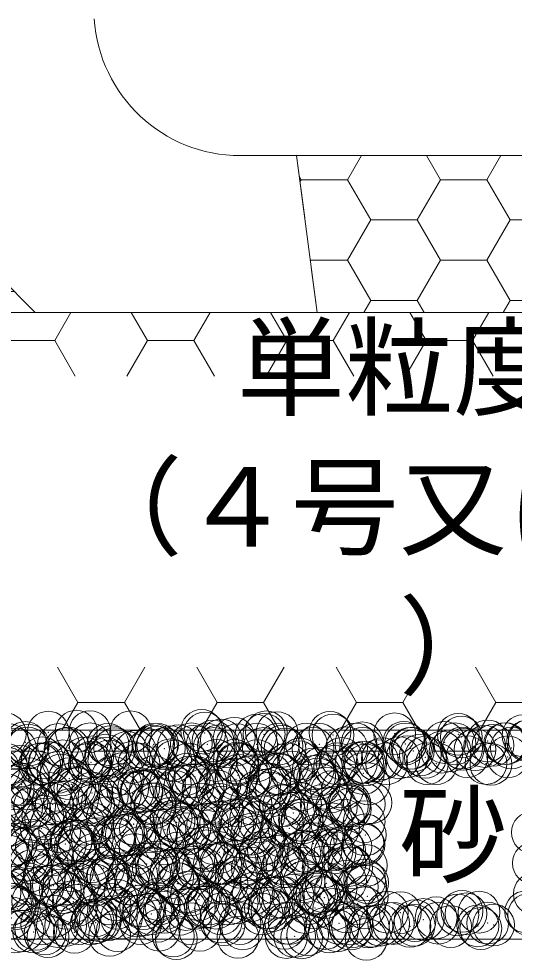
# Model space of a CAD drawing. Units: millimetres at full size; details may follow other scales. Extents: x 47228 to 87734, y -20408 to -2620.
# Drawn here: x 84158.5 to 84395.6, y -7745.2 to -7294.8 of the extents above; entities that cross this region are included whole.
import ezdxf
from ezdxf.enums import TextEntityAlignment as Align

# ---------------------------------------------------------------- set-up
doc = ezdxf.new("R2010")
doc.units = ezdxf.units.MM
doc.header["$LTSCALE"] = 40
doc.header["$PDMODE"] = 32
doc.header["$PDSIZE"] = 20
doc.linetypes.add('USER1', pattern=[1.35, 0.75, -0.6])
for name, color, linetype, lineweight in [('0_2', 7, 'Continuous', 5), ('本体', 2, 'Continuous', 13), ('補助線', 1, 'Continuous', 13), ('ﾊｯﾁﾝｸﾞ', 7, 'Continuous', 5)]:
    doc.layers.add(name, color=color, linetype=linetype, lineweight=lineweight)
doc.styles.add('ＭＳ ゴシック', font='')
doc.styles.get('ＭＳ ゴシック').set_extended_font_data('MS Gothic')

msp = doc.modelspace()

# ---------------------------------------------------------------- linework, layer by layer
at = {"layer": '0_2'}
for p, q in [((84175.65, -7448.75), (84183.45, -7435.24)), ((84220.1, -7448.75), (84212.3, -7435.24)), ((84242.32, -7448.75), (84250.12, -7435.24)), ((84286.77, -7448.75), (84278.98, -7435.24)), ((84309, -7448.75), (84316.8, -7435.24)), ((84353.45, -7448.75), (84345.65, -7435.24)), ((84375.67, -7448.75), (84383.47, -7435.24)), ((84153.42, -7448.75), (84175.65, -7448.75)), ((84185.5, -7465.82), (84175.65, -7448.75)), ((84210.24, -7465.82), (84220.1, -7448.75)), ((84220.1, -7448.75), (84242.32, -7448.75)), ((84252.18, -7465.82), (84242.32, -7448.75)), ((84276.92, -7465.82), (84286.77, -7448.75)), ((84286.77, -7448.75), (84309, -7448.75)), ((84318.85, -7465.82), (84309, -7448.75)), ((84343.59, -7465.82), (84353.45, -7448.75)), ((84353.45, -7448.75), (84375.67, -7448.75)), ((84385.53, -7465.82), (84375.67, -7448.75)), ((84186.76, -7621.98), (84177, -7605.07)), ((84208.99, -7621.98), (84218.75, -7605.07)), ((84253.44, -7621.98), (84243.68, -7605.07)), ((84275.66, -7621.98), (84285.42, -7605.07)), ((84320.11, -7621.98), (84310.35, -7605.07)), ((84342.34, -7621.98), (84352.1, -7605.07)), ((84386.79, -7621.98), (84377.03, -7605.07)), ((84179.1, -7635.24), (84186.76, -7621.98)), ((84186.76, -7621.98), (84208.99, -7621.98)), ((84216.65, -7635.24), (84208.99, -7621.98)), ((84245.78, -7635.24), (84253.44, -7621.98)), ((84253.44, -7621.98), (84275.66, -7621.98)), ((84283.32, -7635.24), (84275.66, -7621.98)), ((84312.45, -7635.24), (84320.11, -7621.98)), ((84320.11, -7621.98), (84342.34, -7621.98)), ((84350, -7635.24), (84342.34, -7621.98)), ((84379.13, -7635.24), (84386.79, -7621.98)), ((84386.79, -7621.98), (84409.01, -7621.98))]:
    msp.add_line(p, q, dxfattribs=at)
at = {"layer": '本体'}
for p, q in [((84264.44, -7360.24), (84468.25, -7360.24)), ((84291.35, -7360.24), (84301.35, -7435.24)), ((84166.35, -7435.24), (84126.22, -7395.12)), ((84166.35, -7435.24), (84566.35, -7435.24))]:
    msp.add_line(p, q, dxfattribs=at)
msp.add_arc((84264.44, -7290.24), 70, 183.719, 270, dxfattribs=at)
at = {"layer": '補助線', "color": 8, "linetype": 'USER1', "lineweight": 9}
msp.add_line((84291.35, -7360.24), (84301.35, -7435.24), dxfattribs=at)
at = {"layer": '補助線', "color": 8}
msp.add_lwpolyline([(83923.85, -7435.24), (84808.85, -7435.24), (84808.85, -7635.24), (83923.85, -7635.24)], close=True, dxfattribs=at)
at = {"layer": 'ﾊｯﾁﾝｸﾞ'}
for p, q in [((84315.88, -7371.76), (84322.53, -7360.24)), ((84360.33, -7371.76), (84353.68, -7360.24)), ((84382.56, -7371.76), (84389.21, -7360.24)), ((84293.66, -7371.76), (84292.65, -7370.01)), ((84293.03, -7372.85), (84293.66, -7371.76)), ((84293.66, -7371.76), (84315.88, -7371.76)), ((84326.99, -7391.01), (84315.88, -7371.76)), ((84349.22, -7391.01), (84360.33, -7371.76)), ((84360.33, -7371.76), (84382.56, -7371.76)), ((84393.67, -7391.01), (84382.56, -7371.76)), ((84315.88, -7410.25), (84326.99, -7391.01)), ((84326.99, -7391.01), (84349.22, -7391.01)), ((84360.33, -7410.25), (84349.22, -7391.01)), ((84382.56, -7410.25), (84393.67, -7391.01)), ((84393.67, -7391.01), (84415.89, -7391.01)), ((84298.01, -7410.25), (84315.88, -7410.25)), ((84326.99, -7429.5), (84315.88, -7410.25)), ((84349.22, -7429.5), (84360.33, -7410.25)), ((84360.33, -7410.25), (84382.56, -7410.25)), ((84393.67, -7429.5), (84382.56, -7410.25)), ((84323.68, -7435.24), (84326.99, -7429.5)), ((84326.99, -7429.5), (84349.22, -7429.5)), ((84352.53, -7435.24), (84349.22, -7429.5)), ((84390.35, -7435.24), (84393.67, -7429.5)), ((84393.67, -7429.5), (84415.89, -7429.5))]:
    msp.add_line(p, q, dxfattribs=at)
at = {"layer": 'ﾊｯﾁﾝｸﾞ', "linetype": 'USER1', "lineweight": 9}
msp.add_lwpolyline([(84576.35, -7425.24), (84818.85, -7425.24), (84818.85, -7645.24), (83913.85, -7645.24), (83913.85, -7425.24), (84156.35, -7425.24)], dxfattribs=at)
at = {"layer": 'ﾊｯﾁﾝｸﾞ', "lineweight": 20}
msp.add_lwpolyline([(84631.01, -7435.24), (84808.85, -7435.24), (84808.85, -7635.24), (83923.85, -7635.24), (83923.85, -7435.24), (84101.69, -7435.24)], dxfattribs=at)
msp.add_lwpolyline([(83923.85, -7635.24), (84808.85, -7635.24), (84808.85, -7735.24), (83923.85, -7735.24)], close=True, dxfattribs=at)
at = {"layer": 'ﾊｯﾁﾝｸﾞ'}
for p in [(84185.95, -7635.66), (84192.51, -7635.88), (84212, -7635.97), (84245.97, -7635.31), (84276.91, -7635.98), (84151.98, -7636.87), (84172.56, -7636.13), (84247.38, -7636.59), (84251.41, -7640.37), (84255.38, -7639.85), (84261.58, -7639.03), (84271.93, -7637.67), (84275.89, -7637.15), (84282.09, -7636.33), (84307.4, -7636.24), (84308.81, -7637.53), (84338.34, -7636.92), (84368.84, -7637.18), (84370.24, -7638.47), (84382.87, -7640.31), (84399.78, -7637.85), (84402.02, -7640.27), (84402.82, -7640.06), (84153.71, -7642.09), (84156.92, -7644.14), (84161.63, -7641.06), (84162.74, -7643.67), (84163.04, -7642.35), (84177.44, -7642.05), (84180.65, -7644.1), (84182.23, -7643.76), (84192.57, -7641.73), (84201.17, -7642.01), (84202.81, -7643.02), (84204.38, -7644.05), (84220.55, -7644.43), (84222.76, -7642.77), (84223.07, -7642), (84224.47, -7643.28), (84224.9, -7641.96), (84228.11, -7644.01), (84230.9, -7643.07), (84234.87, -7642.55), (84241.06, -7641.73), (84242.25, -7642.86), (84248.63, -7641.92), (84251.84, -7643.97), (84254.01, -7642.67), (84262.83, -7642.12), (84272.36, -7641.88), (84275.57, -7643.93), (84282.78, -7641.86), (84284.5, -7642.93), (84285.9, -7644.22), (84296.09, -7641.83), (84299.3, -7643.88), (84302.27, -7641.96), (84315.44, -7643.6), (84319.82, -7641.79), (84322.85, -7641.22), (84323.03, -7643.84), (84342.8, -7640.96), (84343.55, -7641.75), (84345.93, -7643.87), (84346.76, -7643.8), (84362.29, -7641.05), (84367.28, -7641.71), (84370.49, -7643.75), (84371.16, -7644.34), (84376.87, -7644.54), (84381.51, -7642.97), (84385.47, -7642.45), (84391.01, -7641.66), (84391.67, -7641.64), (84394.22, -7643.71), (84169.67, -7648.42), (84189.88, -7648.47), (84193.85, -7647.95), (84200.04, -7647.14), (84200.16, -7648.68), (84210.39, -7645.77), (84214.36, -7645.25), (84231.1, -7649.36), (84261.59, -7649.62), (84293.08, -7649.01), (84313.03, -7648.75), (84332.52, -7648.85), (84340.48, -7648.37), (84344.45, -7647.85), (84347.33, -7645.15), (84350.65, -7647.04), (84353.1, -7648.11), (84361, -7645.67), (84364.96, -7645.15), (84373.05, -7647.85), (84392.54, -7647.94), (84148.86, -7653.87), (84152.46, -7651.55), (84152.82, -7653.35), (84159.02, -7652.54), (84168.49, -7651.51), (84169.37, -7651.17), (84173.04, -7650.81), (84173.34, -7650.65), (84179.53, -7649.84), (84192.22, -7651.47), (84192.99, -7650.56), (84201.56, -7649.97), (84212.48, -7650.65), (84215.95, -7651.42), (84233.06, -7649.91), (84239.68, -7651.38), (84253.01, -7649.66), (84263, -7650.91), (84263.41, -7651.34), (84272.5, -7649.75), (84287.14, -7651.29), (84292.53, -7650.29), (84299.46, -7653.78), (84303.43, -7653.25), (84309.62, -7652.44), (84310.87, -7651.25), (84319.97, -7651.08), (84323.02, -7650.55), (84323.94, -7650.55), (84324.43, -7651.84), (84330.13, -7649.74), (84334.6, -7651.21), (84353.96, -7651.23), (84358.33, -7651.17), (84382.06, -7651.12), (84384.45, -7651.49), (84163.22, -7658.35), (84177.25, -7655.37), (84178.66, -7656.66), (84182.71, -7658.44), (84203.29, -7657.7), (84208.19, -7656.04), (84223.24, -7657.45), (84238.68, -7656.31), (84240.09, -7657.59), (84242.73, -7657.54), (84263.31, -7656.8), (84268.6, -7657.84), (84269.62, -7656.98), (84278.95, -7656.48), (84282.92, -7655.95), (84283.26, -7656.55), (84289.11, -7655.14), (84300.12, -7657.24), (84301.52, -7658.53), (84302.75, -7656.64), (84323.33, -7655.9), (84154.35, -7662.06), (84159.86, -7661.17), (84183.59, -7661.13), (84185.29, -7662.73), (84207.32, -7661.09), (84215.78, -7662.99), (84231.05, -7661.05), (84234.26, -7663.09), (84237.93, -7661.88), (84241.89, -7661.35), (84248.09, -7660.54), (84254.78, -7661), (84257.99, -7663.05), (84258.44, -7659.18), (84262.41, -7658.65), (84278.51, -7660.96), (84281.72, -7663.01), (84302.24, -7660.92), (84305.45, -7662.96), (84325.97, -7660.87), (84152.94, -7666.24), (84155.75, -7663.35), (84163.08, -7663.22), (84173.52, -7665.49), (84186.81, -7663.18), (84193.47, -7665.24), (84196.91, -7667.28), (84200.87, -7666.76), (84207.07, -7665.94), (84210.53, -7663.14), (84212.96, -7665.33), (84217.18, -7664.28), (84217.42, -7664.58), (84221.38, -7664.05), (84227.58, -7663.24), (84233.54, -7664.59), (84246.72, -7663.67), (84253.49, -7664.34), (84272.98, -7664.43), (84277.21, -7663.93), (84278.61, -7665.22), (84293.56, -7663.69), (84308.15, -7664.6), (84313.51, -7663.44), (84150.91, -7670.63), (84162.38, -7669.42), (84166.04, -7671.34), (84174.64, -7670.59), (84176.39, -7669.98), (84180.36, -7669.46), (84186.56, -7668.64), (84192.87, -7669.68), (84194.28, -7670.97), (84198.37, -7670.55), (84222.1, -7670.51), (84223.72, -7672.13), (84223.81, -7670.36), (84245.83, -7670.46), (84254.3, -7670.62), (84255.71, -7671.91), (84263.79, -7671.48), (84269.56, -7670.42), (84283.74, -7671.23), (84285.24, -7671.29), (84293.29, -7670.38), (84303.23, -7671.32), (84310.45, -7672.06), (84315.73, -7671.55), (84316.65, -7671.24), (84317.02, -7670.33), (84323.81, -7670.58), (84327, -7669.88), (84155.88, -7672.68), (84159.85, -7672.16), (84163.7, -7673.03), (84169.96, -7676.37), (84183.19, -7673.13), (84203.77, -7672.38), (84243.21, -7672.22), (84275.63, -7676.64), (84285.98, -7675.28), (84289.94, -7674.76), (84296.14, -7673.94), (84306.49, -7672.58), (84317.14, -7672.84), (84153.42, -7680.92), (84166.02, -7680.26), (84171.37, -7677.66), (84174, -7680.18), (84189.75, -7680.21), (84193.95, -7679.92), (84200.9, -7677.04), (84213.44, -7680.02), (84213.48, -7680.17), (84231.4, -7677.31), (84232.8, -7678.59), (84234.02, -7679.27), (84237.21, -7680.13), (84244.95, -7680.68), (84248.92, -7680.16), (84253.97, -7679.02), (84255.12, -7679.34), (84260.94, -7680.08), (84262.34, -7677.98), (84265.47, -7677.98), (84269.43, -7677.46), (84273.46, -7679.11), (84284.67, -7680.04), (84292.83, -7678.24), (84294.04, -7678.37), (84294.23, -7679.53), (84308.39, -7680), (84313.99, -7678.12), (84323.77, -7678.92), (84169.23, -7682.3), (84178, -7683.73), (84192.96, -7682.26), (84207.9, -7685.56), (84208.49, -7683.99), (84209.89, -7685.28), (84214.09, -7684.74), (84216.69, -7682.22), (84224.44, -7683.38), (84228.41, -7682.86), (84234.6, -7682.04), (84239.43, -7684.67), (84240.42, -7682.17), (84264.15, -7682.13), (84269.92, -7684.93), (84287.88, -7682.09), (84300.86, -7685.6), (84311.61, -7682.04), (84324.29, -7685.26), (84404.26, -7684.11), (84157.07, -7689.72), (84164.18, -7687.72), (84173.07, -7690.14), (84180.8, -7689.67), (84183.42, -7688.78), (84183.67, -7687.81), (84187.39, -7688.26), (84193.58, -7687.44), (84203.93, -7686.08), (84204.25, -7687.07), (84204.53, -7689.63), (84224.2, -7686.81), (84228.26, -7689.59), (84243.69, -7686.91), (84251.99, -7689.54), (84264.27, -7686.16), (84271.32, -7686.22), (84275.72, -7689.5), (84284.22, -7685.91), (84299.45, -7689.46), (84303.71, -7686), (84323.18, -7689.41), (84323.67, -7690.05), (84152.56, -7692.84), (84155.09, -7690.42), (84162.91, -7691.48), (84166.87, -7690.96), (84185.58, -7690.68), (84186.99, -7691.97), (84194.43, -7694.61), (84216.52, -7691.36), (84234.5, -7693.96), (84247.01, -7691.62), (84248.42, -7692.9), (84254.45, -7693.7), (84273.94, -7693.8), (84277.95, -7692.29), (84293, -7694.08), (84294.52, -7693.05), (84296.97, -7693.56), (84303.16, -7692.75), (84308.45, -7692.55), (84309.85, -7693.84), (84313.51, -7691.38), (84314.47, -7692.8), (84317.48, -7690.86), (84153.9, -7695.6), (84162.68, -7697.37), (84164.08, -7698.66), (84174.48, -7694.86), (84193.62, -7698.04), (84213.92, -7694.7), (84224.11, -7698.31), (84255.05, -7698.98), (84255.95, -7698.96), (84262.14, -7698.15), (84267.09, -7699.16), (84272.49, -7696.78), (84276.46, -7696.26), (84282.65, -7695.45), (84290.82, -7699.12), (84314.55, -7699.08), (84404.74, -7698.79), (84151.65, -7701.43), (84164.66, -7702.4), (84172.17, -7699.34), (84175.38, -7701.38), (84184.15, -7702.49), (84195.9, -7699.29), (84199.11, -7701.34), (84204.73, -7701.75), (84219.63, -7699.25), (84221.12, -7703.55), (84222.84, -7701.3), (84224.68, -7701.5), (84225.51, -7699.59), (84231.47, -7702.19), (84235.43, -7701.66), (84241.63, -7700.85), (84243.36, -7699.21), (84244.17, -7701.59), (84246.57, -7701.26), (84251.98, -7699.49), (84264.75, -7700.85), (84270.3, -7701.21), (84284.7, -7700.59), (84285.54, -7699.24), (84286.94, -7700.53), (84294.03, -7701.17), (84304.19, -7700.69), (84316.48, -7699.91), (84317.76, -7701.13), (84324.77, -7699.94), (84170.71, -7704.73), (84190.45, -7707.59), (84194.41, -7707.06), (84200.61, -7706.25), (84201.2, -7704.99), (84202.6, -7706.28), (84210.96, -7704.89), (84214.92, -7704.36), (84232.14, -7705.67), (84262.63, -7705.93), (84264.04, -7707.22), (84293.57, -7706.6), (84295, -7707.74), (84314.95, -7707.48), (84324.06, -7706.86), (84325.47, -7708.15), (84153.39, -7712.46), (84154.38, -7710.28), (84159.58, -7711.65), (84163.22, -7708.8), (84169.93, -7710.29), (84173.9, -7709.76), (84174.96, -7709.54), (84178.29, -7711.68), (84180.1, -7708.95), (84186.95, -7708.75), (84194.91, -7709.29), (84209.23, -7712.35), (84210.68, -7708.71), (84214.4, -7709.38), (84234.41, -7708.67), (84234.98, -7708.64), (84239.73, -7712.62), (84254.93, -7708.39), (84258.14, -7708.62), (84274.42, -7708.48), (84281.87, -7708.58), (84303.99, -7712.37), (84305.6, -7708.54), (84310.19, -7711.55), (84320.54, -7710.19), (84324.51, -7709.67), (84149.42, -7712.99), (84165.14, -7717.08), (84179.7, -7712.97), (84184.63, -7717.17), (84205.21, -7716.43), (84225.16, -7716.18), (84241.13, -7713.9), (84244.65, -7716.27), (84265.23, -7715.53), (84269.17, -7716.95), (84270.67, -7713.29), (84279.52, -7715.59), (84283.48, -7715.07), (84285.18, -7715.28), (84289.68, -7714.25), (84300.03, -7712.89), (84301.16, -7713.55), (84302.56, -7714.84), (84304.67, -7715.37), (84325.25, -7714.63), (84405.22, -7713.47), (84154.59, -7718.46), (84155.39, -7718.37), (84156.79, -7719.66), (84157.81, -7720.51), (84178.32, -7718.42), (84181.54, -7720.47), (84186.33, -7719.04), (84202.05, -7718.38), (84205.27, -7720.42), (84216.82, -7719.3), (84218.22, -7720.59), (84225.78, -7718.33), (84229, -7720.38), (84238.49, -7720.99), (84242.46, -7720.47), (84247.76, -7719.98), (84248.66, -7719.65), (84249.51, -7718.29), (84252.73, -7720.34), (84259.01, -7718.29), (84262.97, -7717.77), (84273.24, -7718.25), (84276.46, -7720.29), (84278.25, -7720.24), (84279.65, -7721.53), (84296.97, -7718.2), (84300.19, -7720.25), (84309.19, -7720.91), (84320.7, -7718.16), (84323.92, -7720.21), (84154.86, -7724.97), (84163.42, -7725.73), (84175.44, -7724.22), (84193.91, -7725.99), (84195.39, -7723.97), (84201.44, -7725.87), (84207.63, -7725.05), (84214.88, -7724.06), (84217.98, -7723.69), (84221.95, -7723.17), (84228.14, -7722.35), (84235.46, -7723.32), (84255.41, -7723.07), (84274.9, -7723.16), (84295.48, -7722.42), (84315.43, -7722.17), (84334.92, -7722.26), (84341.09, -7722.46), (84352.04, -7725.77), (84358.24, -7724.95), (84368.59, -7723.59), (84370.62, -7721.85), (84372.55, -7723.07), (84378.75, -7722.25), (84401.11, -7722.11), (84402.52, -7723.4), (84166.61, -7730.45), (84169.38, -7727.88), (84176.96, -7729.09), (84180.93, -7728.57), (84187.12, -7727.75), (84193.11, -7727.84), (84195.32, -7727.28), (84197.47, -7726.39), (84216.84, -7727.79), (84224.85, -7726.67), (84240.57, -7727.75), (84255.34, -7726.93), (84256.75, -7728.22), (84264.3, -7727.71), (84265.71, -7730.21), (84285.66, -7729.96), (84286.28, -7727.6), (84288.02, -7727.66), (84305.15, -7730.05), (84311.75, -7727.62), (84316.78, -7727.86), (84317.21, -7730.36), (84318.18, -7729.15), (84325.73, -7729.31), (84327.56, -7728.99), (84331.53, -7728.47), (84335.48, -7727.58), (84337.73, -7727.66), (84345.68, -7729.06), (84347.72, -7728.54), (84348.08, -7726.29), (84359.21, -7727.53), (84365.17, -7729.15), (84378.21, -7728.8), (84379.61, -7730.09), (84382.94, -7727.49), (84385.75, -7728.41), (84156.45, -7731.79), (84160.41, -7731.27), (84165.62, -7731.76), (84171.01, -7732.68), (84172.41, -7733.97), (84185.11, -7731.86), (84201.95, -7733.35), (84205.69, -7731.11), (84225.64, -7730.86), (84232.44, -7733.62), (84233.84, -7734.9), (84245.13, -7730.95), (84263.38, -7734.29), (84286.54, -7734.39), (84290.51, -7733.87), (84293.87, -7734.55), (84296.7, -7733.06), (84307.05, -7731.69), (84311.02, -7731.17), (84324.81, -7735.23)]:
    msp.add_point(p, dxfattribs=at)

# ---------------------------------------------------------------- texts
at = {"layer": '0_2', "style": 'ＭＳ ゴシック'}
msp.add_text('砂', height=37.98, dxfattribs=at).set_placement((84366.35, -7685.24), align=Align.MIDDLE_CENTER)
at = {"layer": 'ﾊｯﾁﾝｸﾞ', "style": 'ＭＳ ゴシック'}
for s, p in [('\u3000単粒度砕石', (84210.95, -7442.68)), ('（４号又は５号', (84185.05, -7509.34)), ('）', (84340.45, -7576.01))]:
    msp.add_text(s, height=37.98, dxfattribs=at).set_placement(p, align=Align.TOP_LEFT)

doc.saveas('drawing.dxf')
